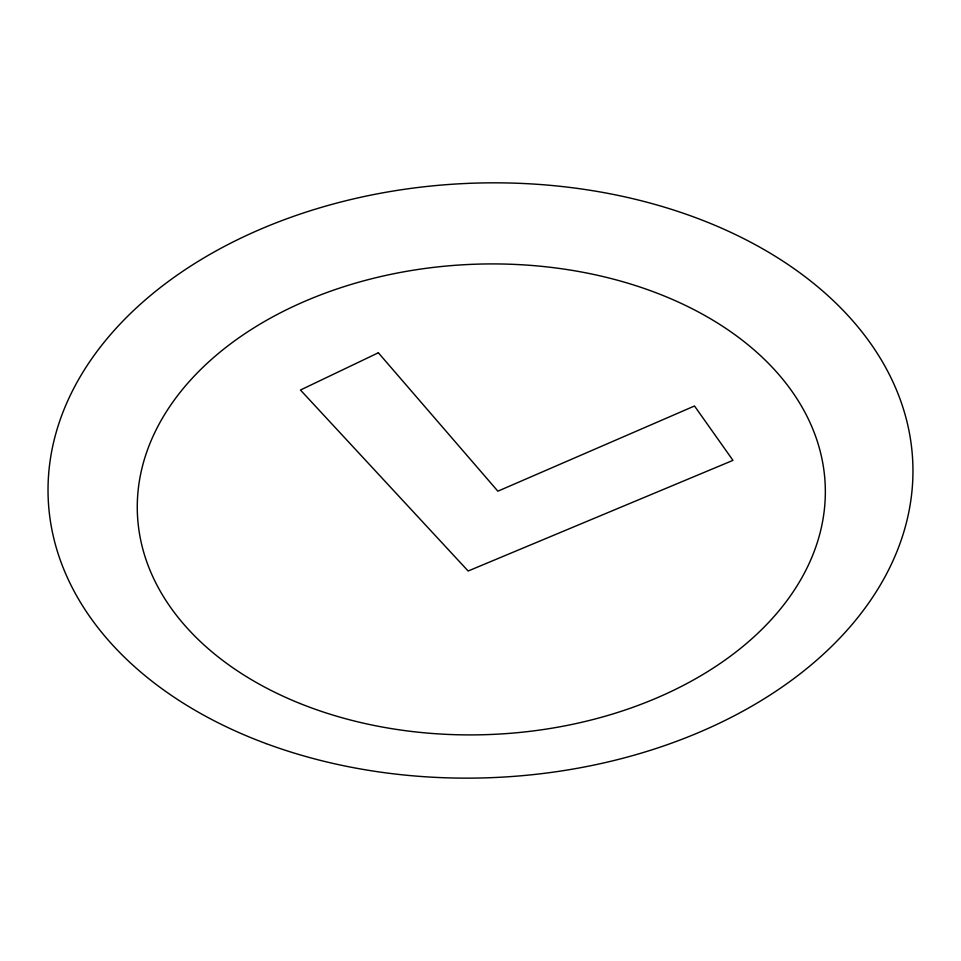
<?xml version="1.0" encoding="UTF-8"?>
<svg xmlns="http://www.w3.org/2000/svg" width="961" height="961" viewBox="0 0 961 961"><rect width="100%" height="100%" fill="white"/><g stroke="black" fill="none" stroke-linecap="round" stroke-linejoin="round"><path stroke-width="1.44" d="M378.346 352.783L300.457 390.022L468.151 571.002L732.967 460.367L694.503 405.998L497.87 491.191L378.346 352.783M266.149 743.61A432.654 297.357 -2.4 0 0 912.95 469.448A432.654 297.357 -2.4 0 0 262.401 228.406A432.654 297.357 -2.4 0 0 266.149 743.61M299.988 703.488A344.206 235.265 -2.4 0 0 825.175 499.143A344.206 235.265 -2.4 0 0 318.728 295.604A344.206 235.265 -2.4 0 0 299.988 703.488"/></g></svg>
